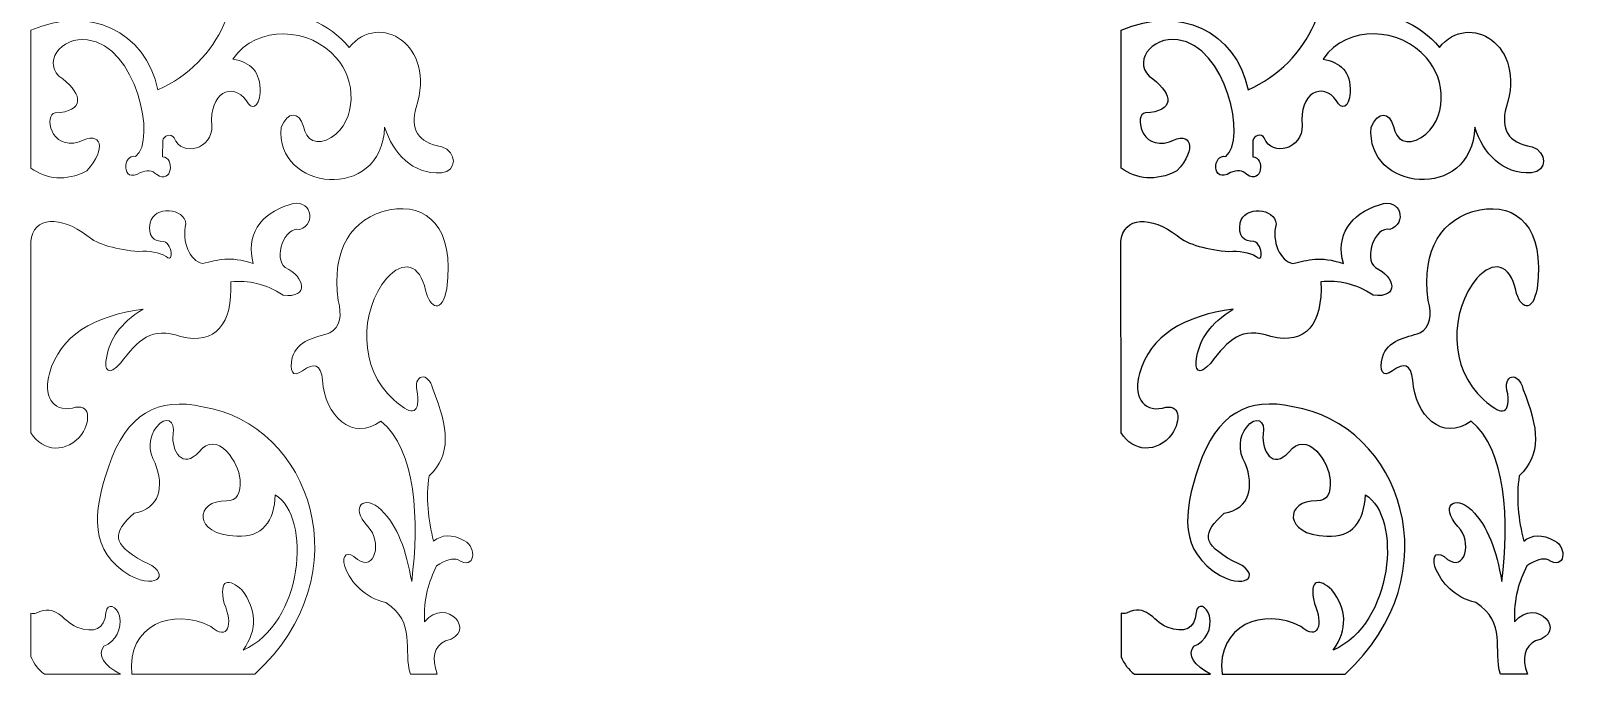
# Model space of a CAD drawing. Header units: centimetres. Extents: x -29 to 29, y -119 to 120.
# Drawn here: x -28.5 to 28.7, y -119.5 to -95.5 of the extents above; entities that cross this region are included whole.
import ezdxf

# ---------------------------------------------------------------- set-up
doc = ezdxf.new("R2010")
doc.units = ezdxf.units.CM
doc.header["$MEASUREMENT"] = 0
doc.layers.add('layer 1', color=7, linetype='Continuous')

msp = doc.modelspace()

# ---------------------------------------------------------------- linework, layer by layer
at = {"layer": 'layer 1', "color": 242, "lineweight": 9}
for points, knots in [([(-28.45634, -95.52336), (-28.45634, -95.52336), (-28.45634, -100.65086), (-28.45634, -100.65086), (-28.45634, -100.65086), (-27.86315, -101.06355), (-27.19202, -101.1622), (-26.38189, -100.75963), (-26.38189, -100.75963), (-25.62016, -99.91361), (-25.83267, -99.24631), (-26.66009, -99.67711), (-26.66009, -99.67711), (-27.76257, -100.00673), (-27.95857, -98.65188), (-27.55927, -98.59588), (-27.55927, -98.59588), (-26.46378, -98.55745), (-26.51877, -97.91859), (-27.27634, -97.33836), (-27.27634, -97.33836), (-28.10935, -96.77915), (-27.33582, -95.73518), (-26.35001, -95.87743), (-26.35001, -95.87743), (-24.56134, -96.08586), (-23.76678, -99.6145), (-24.56501, -100.22368), (-24.56501, -100.22368), (-25.05664, -100.095), (-25.11515, -101.2697), (-24.38634, -100.81961), (-24.38634, -100.81961), (-24.14775, -100.71554), (-23.9437, -100.73104), (-23.78134, -100.89086), (-23.78134, -100.89086), (-23.20166, -101.28486), (-23.09963, -100.24976), (-23.55884, -100.23586), (-23.55884, -100.23586), (-23.55884, -100.23586), (-23.55578, -99.6394), (-23.55578, -99.6394), (-23.55578, -99.6394), (-23.53482, -99.42995), (-23.22663, -99.34877), (-23.13578, -99.5294), (-23.13578, -99.5294), (-22.83186, -100.26571), (-21.69541, -99.94057), (-21.72634, -99.07086), (-21.72634, -99.07086), (-21.85048, -97.85377), (-20.95218, -97.42559), (-20.44384, -98.14586), (-20.44384, -98.14586), (-20.26324, -98.52173), (-19.97658, -98.41255), (-19.93884, -97.84336), (-19.93884, -97.84336), (-19.90534, -97.05443), (-20.2956, -96.72151), (-20.94384, -96.59586), (-20.94384, -96.59586), (-20.05344, -95.2892), (-18.05899, -95.42616), (-17.10135, -96.55086), (-17.10135, -96.55086), (-16.36387, -97.34862), (-16.31396, -98.88018), (-17.29134, -99.51836), (-17.29134, -99.51836), (-17.82193, -99.8461), (-18.24194, -99.61552), (-18.32384, -99.10336), (-18.32384, -99.10336), (-18.48306, -98.53969), (-18.90526, -98.53767), (-19.15385, -99.13586), (-19.15385, -99.13586), (-19.38843, -101.49435), (-15.41807, -101.95484), (-15.30385, -99.13336), (-15.30385, -99.13336), (-14.98007, -100.12253), (-14.2763, -100.88342), (-13.19129, -100.82904), (-13.19129, -100.82904), (-12.59637, -100.76389), (-12.61085, -100.04789), (-13.1738, -99.85904), (-13.1738, -99.85904), (-14.08508, -99.71055), (-14.35213, -99.19179), (-14.13379, -98.39404), (-14.13379, -98.39404), (-13.37297, -96.05547), (-15.50992, -94.8005), (-16.62134, -96.16336), (-16.62134, -96.16336), (-17.374, -95.25951), (-18.45394, -94.81443), (-19.92884, -94.73086), (-19.92884, -94.73086), (-20.2251, -94.73851), (-20.22048, -94.53778), (-20.09634, -94.18086), (-20.09634, -94.18086), (-19.89962, -93.2962), (-19.29862, -93.65572), (-19.62385, -91.40086), (-19.62385, -91.40086), (-19.72898, -90.94124), (-20.13972, -90.93589), (-20.18633, -91.29836), (-20.18633, -91.29836), (-20.26319, -91.77509), (-20.56967, -91.73447), (-20.78884, -91.32836), (-20.78884, -91.32836), (-21.17024, -90.82345), (-22.01043, -91.12796), (-22.36384, -91.86211), (-22.36384, -91.86211), (-22.521, -92.25275), (-22.40866, -92.46027), (-21.98634, -92.26586), (-21.98634, -92.26586), (-21.80354, -92.22212), (-21.62501, -91.86165), (-21.28384, -92.27586), (-21.28384, -92.27586), (-20.29545, -94.08125), (-21.44751, -96.75721), (-23.73634, -97.73836), (-23.73634, -97.73836), (-24.19286, -95.5547), (-26.30025, -94.58404), (-28.45634, -95.52336)], [0, 0, 0, 0, 0.02777778, 0.02777778, 0.02777778, 0.02777778, 0.05555556, 0.05555556, 0.05555556, 0.05555556, 0.08333333, 0.08333333, 0.08333333, 0.08333333, 0.11111111, 0.11111111, 0.11111111, 0.11111111, 0.13888889, 0.13888889, 0.13888889, 0.13888889, 0.16666667, 0.16666667, 0.16666667, 0.16666667, 0.19444444, 0.19444444, 0.19444444, 0.19444444, 0.22222222, 0.22222222, 0.22222222, 0.22222222, 0.25, 0.25, 0.25, 0.25, 0.27777778, 0.27777778, 0.27777778, 0.27777778, 0.30555556, 0.30555556, 0.30555556, 0.30555556, 0.33333333, 0.33333333, 0.33333333, 0.33333333, 0.36111111, 0.36111111, 0.36111111, 0.36111111, 0.38888889, 0.38888889, 0.38888889, 0.38888889, 0.41666667, 0.41666667, 0.41666667, 0.41666667, 0.44444444, 0.44444444, 0.44444444, 0.44444444, 0.47222222, 0.47222222, 0.47222222, 0.47222222, 0.5, 0.5, 0.5, 0.5, 0.52777778, 0.52777778, 0.52777778, 0.52777778, 0.55555556, 0.55555556, 0.55555556, 0.55555556, 0.58333333, 0.58333333, 0.58333333, 0.58333333, 0.61111111, 0.61111111, 0.61111111, 0.61111111, 0.63888889, 0.63888889, 0.63888889, 0.63888889, 0.66666667, 0.66666667, 0.66666667, 0.66666667, 0.69444444, 0.69444444, 0.69444444, 0.69444444, 0.72222222, 0.72222222, 0.72222222, 0.72222222, 0.75, 0.75, 0.75, 0.75, 0.77777778, 0.77777778, 0.77777778, 0.77777778, 0.80555556, 0.80555556, 0.80555556, 0.80555556, 0.83333333, 0.83333333, 0.83333333, 0.83333333, 0.86111111, 0.86111111, 0.86111111, 0.86111111, 0.88888889, 0.88888889, 0.88888889, 0.88888889, 0.91666667, 0.91666667, 0.91666667, 0.91666667, 0.94444444, 0.94444444, 0.94444444, 0.94444444, 1, 1, 1, 1]), ([(-18.46385, -102.93086), (-17.80598, -102.74264), (-18.03892, -101.7062), (-18.84884, -102.01586), (-18.84884, -102.01586), (-19.94564, -102.34307), (-20.4779, -103.18349), (-20.18884, -104.20336), (-20.18884, -104.20336), (-21.09417, -103.90549), (-21.48384, -104.07836), (-22.07134, -104.19836), (-22.07134, -104.19836), (-22.54427, -104.105), (-22.86716, -103.39036), (-22.69134, -102.72586), (-22.69134, -102.72586), (-22.7293, -102.14806), (-23.88259, -102.02169), (-24.02384, -102.69336), (-24.02384, -102.69336), (-24.11251, -103.17147), (-23.9076, -103.38956), (-23.51634, -103.38086), (-23.51634, -103.38086), (-23.35139, -103.42266), (-23.22846, -103.67167), (-23.24259, -103.88836), (-23.24259, -103.88836), (-23.25645, -104.04468), (-23.33321, -104.01725), (-23.42759, -103.93836), (-23.42759, -103.93836), (-23.70888, -103.78031), (-24.05111, -103.72447), (-24.44384, -103.75336), (-24.44384, -103.75336), (-25.23774, -103.69054), (-25.96863, -103.51056), (-26.37384, -103.16086), (-26.37384, -103.16086), (-27.33411, -102.43647), (-28.38001, -102.42674), (-28.46384, -103.38836), (-28.46384, -103.38836), (-28.46384, -103.38836), (-28.45634, -110.49836), (-28.45634, -110.49836), (-28.45634, -110.49836), (-28.02742, -111.22204), (-27.10466, -111.26754), (-26.56384, -110.54836), (-26.56384, -110.54836), (-26.22538, -110.02159), (-26.24287, -109.37596), (-26.91384, -109.57586), (-26.91384, -109.57586), (-27.67744, -109.74866), (-28.00684, -109.059), (-27.77134, -108.29586), (-27.77134, -108.29586), (-27.37879, -106.87595), (-26.1257, -106.14981), (-24.28384, -105.89836), (-24.28384, -105.89836), (-25.1689, -106.43705), (-25.51473, -107.03555), (-25.64134, -107.65836), (-25.64134, -107.65836), (-25.75501, -108.22007), (-25.56858, -108.388), (-25.12134, -107.90836), (-25.12134, -107.90836), (-24.47787, -107.0465), (-23.96993, -106.53008), (-22.89134, -106.92086), (-22.89134, -106.92086), (-21.57491, -107.23716), (-20.95794, -106.44274), (-21.02634, -104.88836), (-21.02634, -104.88836), (-20.3677, -104.80578), (-19.73615, -104.95355), (-19.08134, -105.38086), (-19.08134, -105.38086), (-18.09032, -105.5024), (-18.26398, -104.68992), (-18.99885, -104.35586), (-18.99885, -104.35586), (-19.45096, -103.99429), (-19.02222, -102.81114), (-18.46385, -102.93086)], [0, 0, 0, 0, 0.04166667, 0.04166667, 0.04166667, 0.04166667, 0.08333333, 0.08333333, 0.08333333, 0.08333333, 0.125, 0.125, 0.125, 0.125, 0.16666667, 0.16666667, 0.16666667, 0.16666667, 0.20833333, 0.20833333, 0.20833333, 0.20833333, 0.25, 0.25, 0.25, 0.25, 0.29166667, 0.29166667, 0.29166667, 0.29166667, 0.33333333, 0.33333333, 0.33333333, 0.33333333, 0.375, 0.375, 0.375, 0.375, 0.41666667, 0.41666667, 0.41666667, 0.41666667, 0.45833333, 0.45833333, 0.45833333, 0.45833333, 0.5, 0.5, 0.5, 0.5, 0.54166667, 0.54166667, 0.54166667, 0.54166667, 0.58333333, 0.58333333, 0.58333333, 0.58333333, 0.625, 0.625, 0.625, 0.625, 0.66666667, 0.66666667, 0.66666667, 0.66666667, 0.70833333, 0.70833333, 0.70833333, 0.70833333, 0.75, 0.75, 0.75, 0.75, 0.79166667, 0.79166667, 0.79166667, 0.79166667, 0.83333333, 0.83333333, 0.83333333, 0.83333333, 0.875, 0.875, 0.875, 0.875, 0.91666667, 0.91666667, 0.91666667, 0.91666667, 1, 1, 1, 1]), ([(-13.34635, -119.47585), (-13.56671, -118.86511), (-13.46504, -118.4526), (-13.04134, -118.23836), (-13.04134, -118.23836), (-11.79129, -117.93561), (-13.01725, -116.54927), (-13.82135, -117.52836), (-13.82135, -117.52836), (-13.86809, -116.67972), (-13.64743, -116.01351), (-13.37134, -115.44586), (-13.37134, -115.44586), (-13.04106, -115.23318), (-12.76813, -115.14464), (-12.57135, -115.22086), (-12.57135, -115.22086), (-11.93685, -115.63724), (-11.85982, -114.75679), (-12.33384, -114.51836), (-12.33384, -114.51836), (-12.8079, -114.24562), (-13.1777, -114.2898), (-13.48385, -114.52836), (-13.48385, -114.52836), (-13.68268, -113.73154), (-13.77654, -112.89636), (-13.64884, -112.10336), (-13.64884, -112.10336), (-12.82004, -111.29724), (-12.91748, -110.34286), (-13.5151, -108.86711), (-13.5151, -108.86711), (-13.65481, -108.20693), (-14.30219, -108.2926), (-14.07885, -109.04836), (-14.07885, -109.04836), (-13.99297, -109.90755), (-14.37261, -109.80728), (-14.96384, -109.27086), (-14.96384, -109.27086), (-16.29219, -108.11343), (-16.23371, -105.95541), (-15.22634, -104.75086), (-15.22634, -104.75086), (-14.61667, -104.06778), (-13.99505, -104.21305), (-13.78135, -105.19336), (-13.78135, -105.19336), (-13.61546, -105.89736), (-13.16047, -106.06768), (-12.98884, -105.13586), (-12.98884, -105.13586), (-12.69081, -102.81962), (-13.73792, -101.96395), (-15.11884, -102.20086), (-15.11884, -102.20086), (-16.53371, -102.52641), (-17.29061, -103.63784), (-17.03384, -105.58086), (-17.03384, -105.58086), (-16.88461, -106.12944), (-16.95501, -106.5507), (-17.34634, -106.78586), (-17.34634, -106.78586), (-17.86385, -106.95586), (-18.5417, -107.0399), (-18.74135, -107.69336), (-18.74135, -107.69336), (-18.8529, -108.17513), (-18.74306, -108.47649), (-18.35885, -108.19336), (-18.35885, -108.19336), (-17.95354, -107.89445), (-17.67207, -107.9258), (-17.61135, -108.54586), (-17.61135, -108.54586), (-17.52944, -109.84025), (-16.51237, -110.85097), (-15.44134, -110.06586), (-15.44134, -110.06586), (-14.13797, -111.09513), (-14.01211, -113.7732), (-14.29884, -116.02836), (-14.29884, -116.02836), (-14.49837, -114.87265), (-14.81512, -113.96459), (-15.42885, -113.36836), (-15.42885, -113.36836), (-16.05328, -112.77762), (-16.62473, -113.21363), (-15.93134, -113.98586), (-15.93134, -113.98586), (-15.37113, -114.56047), (-15.68211, -115.68441), (-16.31256, -115.20742), (-16.31256, -115.20742), (-16.69647, -114.86573), (-16.90272, -115.01482), (-16.79006, -115.47492), (-16.79006, -115.47492), (-16.52571, -116.1165), (-16.06753, -116.60376), (-15.26385, -116.81586), (-15.26385, -116.81586), (-14.09722, -117.54621), (-14.63111, -118.59494), (-14.34634, -119.47845), (-14.34634, -119.47845), (-13.34635, -119.47585), (-13.34635, -119.47585), (-13.34635, -119.47585)], [0, 0, 0, 0, 0.03448276, 0.03448276, 0.03448276, 0.03448276, 0.06896552, 0.06896552, 0.06896552, 0.06896552, 0.10344828, 0.10344828, 0.10344828, 0.10344828, 0.13793103, 0.13793103, 0.13793103, 0.13793103, 0.17241379, 0.17241379, 0.17241379, 0.17241379, 0.20689655, 0.20689655, 0.20689655, 0.20689655, 0.24137931, 0.24137931, 0.24137931, 0.24137931, 0.27586207, 0.27586207, 0.27586207, 0.27586207, 0.31034483, 0.31034483, 0.31034483, 0.31034483, 0.34482759, 0.34482759, 0.34482759, 0.34482759, 0.37931034, 0.37931034, 0.37931034, 0.37931034, 0.4137931, 0.4137931, 0.4137931, 0.4137931, 0.44827586, 0.44827586, 0.44827586, 0.44827586, 0.48275862, 0.48275862, 0.48275862, 0.48275862, 0.51724138, 0.51724138, 0.51724138, 0.51724138, 0.55172414, 0.55172414, 0.55172414, 0.55172414, 0.5862069, 0.5862069, 0.5862069, 0.5862069, 0.62068966, 0.62068966, 0.62068966, 0.62068966, 0.65517241, 0.65517241, 0.65517241, 0.65517241, 0.68965517, 0.68965517, 0.68965517, 0.68965517, 0.72413793, 0.72413793, 0.72413793, 0.72413793, 0.75862069, 0.75862069, 0.75862069, 0.75862069, 0.79310345, 0.79310345, 0.79310345, 0.79310345, 0.82758621, 0.82758621, 0.82758621, 0.82758621, 0.86206897, 0.86206897, 0.86206897, 0.86206897, 0.89655172, 0.89655172, 0.89655172, 0.89655172, 0.93103448, 0.93103448, 0.93103448, 0.93103448, 1, 1, 1, 1]), ([(-24.70336, -119.47844), (-24.90091, -117.65146), (-23.17698, -116.97537), (-21.77284, -117.70336), (-21.77284, -117.70336), (-21.1154, -118.26974), (-20.9285, -117.61829), (-21.27034, -116.84586), (-21.27034, -116.84586), (-21.49391, -115.90188), (-21.07374, -115.9101), (-20.61784, -116.34336), (-20.61784, -116.34336), (-20.06615, -117.05617), (-20.01457, -117.79948), (-20.56659, -118.57961), (-20.56659, -118.57961), (-18.33464, -117.60443), (-17.99535, -113.64836), (-19.37034, -112.80586), (-19.37034, -112.80586), (-19.41503, -113.79334), (-19.84032, -114.38905), (-20.80655, -114.34902), (-20.80655, -114.34902), (-22.45933, -114.28784), (-22.35696, -113.0008), (-21.18159, -113.02586), (-21.18159, -113.02586), (-20.79422, -113.02491), (-20.64291, -112.76886), (-20.68284, -112.24658), (-20.68284, -112.24658), (-20.71194, -111.87958), (-20.88694, -111.52443), (-21.18284, -111.17908), (-21.18284, -111.17908), (-21.53327, -110.84715), (-21.87466, -110.80977), (-22.20284, -111.20283), (-22.20284, -111.20283), (-22.82088, -111.8847), (-23.23984, -111.17323), (-23.17284, -110.55336), (-23.17284, -110.55336), (-23.06817, -110.04033), (-23.45019, -109.82703), (-23.79534, -110.29586), (-23.79534, -110.29586), (-24.06239, -110.59707), (-24.11639, -111.18809), (-23.84034, -111.63086), (-23.84034, -111.63086), (-23.49924, -112.4908), (-23.65554, -113.32441), (-24.62034, -113.48586), (-24.62034, -113.48586), (-25.43085, -114.23714), (-25.46802, -114.61254), (-24.29034, -115.27836), (-24.29034, -115.27836), (-23.22324, -115.67305), (-23.68368, -116.38111), (-24.77784, -115.80086), (-24.77784, -115.80086), (-26.276, -114.90821), (-26.17606, -113.51516), (-25.56534, -111.74086), (-25.56534, -111.74086), (-24.92372, -109.78636), (-23.71366, -109.15785), (-22.07534, -109.52836), (-22.07534, -109.52836), (-18.04807, -110.17694), (-16.08215, -115.74492), (-20.12783, -119.47586), (-20.12783, -119.47586), (-20.12783, -119.47586), (-24.70336, -119.47844), (-24.70336, -119.47844)], [0, 0, 0, 0, 0.04761905, 0.04761905, 0.04761905, 0.04761905, 0.0952381, 0.0952381, 0.0952381, 0.0952381, 0.14285714, 0.14285714, 0.14285714, 0.14285714, 0.19047619, 0.19047619, 0.19047619, 0.19047619, 0.23809524, 0.23809524, 0.23809524, 0.23809524, 0.28571429, 0.28571429, 0.28571429, 0.28571429, 0.33333333, 0.33333333, 0.33333333, 0.33333333, 0.38095238, 0.38095238, 0.38095238, 0.38095238, 0.42857143, 0.42857143, 0.42857143, 0.42857143, 0.47619048, 0.47619048, 0.47619048, 0.47619048, 0.52380952, 0.52380952, 0.52380952, 0.52380952, 0.57142857, 0.57142857, 0.57142857, 0.57142857, 0.61904762, 0.61904762, 0.61904762, 0.61904762, 0.66666667, 0.66666667, 0.66666667, 0.66666667, 0.71428571, 0.71428571, 0.71428571, 0.71428571, 0.76190476, 0.76190476, 0.76190476, 0.76190476, 0.80952381, 0.80952381, 0.80952381, 0.80952381, 0.85714286, 0.85714286, 0.85714286, 0.85714286, 0.9047619, 0.9047619, 0.9047619, 0.9047619, 1, 1, 1, 1]), ([(-27.95884, -119.47586), (-28.18835, -119.32046), (-28.34372, -119.0787), (-28.45634, -118.82586), (-28.45634, -118.82586), (-28.45634, -118.82586), (-28.45634, -117.20086), (-28.45634, -117.20086), (-28.45634, -117.20086), (-28.39072, -117.22743), (-28.3255, -117.23832), (-28.26134, -117.20586), (-28.26134, -117.20586), (-27.49051, -116.84471), (-27.33584, -117.46003), (-26.74634, -117.72586), (-26.74634, -117.72586), (-26.09034, -117.97044), (-25.72094, -117.80148), (-25.66634, -117.17836), (-25.66634, -117.17836), (-25.61416, -116.7978), (-25.26308, -116.94705), (-25.16634, -117.30336), (-25.16634, -117.30336), (-25.06418, -117.79816), (-25.29844, -118.25612), (-25.74884, -118.43586), (-25.74884, -118.43586), (-26.00497, -118.78006), (-25.73741, -119.15532), (-25.13139, -119.47847), (-25.13139, -119.47847), (-25.13139, -119.47847), (-27.95884, -119.47586), (-27.95884, -119.47586)], [0, 0, 0, 0, 0.1, 0.1, 0.1, 0.1, 0.2, 0.2, 0.2, 0.2, 0.3, 0.3, 0.3, 0.3, 0.4, 0.4, 0.4, 0.4, 0.5, 0.5, 0.5, 0.5, 0.6, 0.6, 0.6, 0.6, 0.7, 0.7, 0.7, 0.7, 0.8, 0.8, 0.8, 0.8, 1, 1, 1, 1])]:
    msp.add_open_spline(points, degree=3, knots=knots, dxfattribs=at)
at = {"layer": 'layer 1', "color": 177}
for points, knots in [([(12.08354, -95.52336), (12.08354, -95.52336), (12.08354, -100.65086), (12.08354, -100.65086), (12.08354, -100.65086), (12.67673, -101.06355), (13.34786, -101.1622), (14.15799, -100.75963), (14.15799, -100.75963), (14.91972, -99.91361), (14.70721, -99.24631), (13.87979, -99.67711), (13.87979, -99.67711), (12.77731, -100.00673), (12.58131, -98.65188), (12.98061, -98.59588), (12.98061, -98.59588), (14.0761, -98.55745), (14.02111, -97.91859), (13.26354, -97.33836), (13.26354, -97.33836), (12.43053, -96.77915), (13.20406, -95.73518), (14.18987, -95.87743), (14.18987, -95.87743), (15.97854, -96.08586), (16.7731, -99.6145), (15.97487, -100.22368), (15.97487, -100.22368), (15.48324, -100.095), (15.42473, -101.2697), (16.15354, -100.81961), (16.15354, -100.81961), (16.39213, -100.71554), (16.59618, -100.73104), (16.75854, -100.89086), (16.75854, -100.89086), (17.33822, -101.28486), (17.44025, -100.24976), (16.98104, -100.23586), (16.98104, -100.23586), (16.98104, -100.23586), (16.9841, -99.6394), (16.9841, -99.6394), (16.9841, -99.6394), (17.00506, -99.42995), (17.31325, -99.34877), (17.4041, -99.5294), (17.4041, -99.5294), (17.70802, -100.26571), (18.84447, -99.94057), (18.81354, -99.07086), (18.81354, -99.07086), (18.6894, -97.85377), (19.5877, -97.42559), (20.09604, -98.14586), (20.09604, -98.14586), (20.27664, -98.52173), (20.5633, -98.41255), (20.60104, -97.84336), (20.60104, -97.84336), (20.63454, -97.05443), (20.24428, -96.72151), (19.59604, -96.59586), (19.59604, -96.59586), (20.48644, -95.2892), (22.48089, -95.42616), (23.43853, -96.55086), (23.43853, -96.55086), (24.17601, -97.34862), (24.22592, -98.88018), (23.24854, -99.51836), (23.24854, -99.51836), (22.71795, -99.8461), (22.29794, -99.61552), (22.21604, -99.10336), (22.21604, -99.10336), (22.05682, -98.53969), (21.63462, -98.53767), (21.38603, -99.13586), (21.38603, -99.13586), (21.15145, -101.49435), (25.12181, -101.95484), (25.23603, -99.13336), (25.23603, -99.13336), (25.55981, -100.12253), (26.26358, -100.88342), (27.34859, -100.82904), (27.34859, -100.82904), (27.94351, -100.76389), (27.92903, -100.04789), (27.36608, -99.85904), (27.36608, -99.85904), (26.4548, -99.71055), (26.18775, -99.19179), (26.40609, -98.39404), (26.40609, -98.39404), (27.16691, -96.05547), (25.02996, -94.8005), (23.91854, -96.16336), (23.91854, -96.16336), (23.16588, -95.25951), (22.08594, -94.81443), (20.61104, -94.73086), (20.61104, -94.73086), (20.31478, -94.73851), (20.3194, -94.53778), (20.44354, -94.18086), (20.44354, -94.18086), (20.64026, -93.2962), (21.24126, -93.65572), (20.91603, -91.40086), (20.91603, -91.40086), (20.8109, -90.94124), (20.40016, -90.93589), (20.35355, -91.29836), (20.35355, -91.29836), (20.27669, -91.77509), (19.97021, -91.73447), (19.75104, -91.32836), (19.75104, -91.32836), (19.36964, -90.82345), (18.52945, -91.12796), (18.17604, -91.86211), (18.17604, -91.86211), (18.01888, -92.25275), (18.13122, -92.46027), (18.55354, -92.26586), (18.55354, -92.26586), (18.73634, -92.22212), (18.91487, -91.86165), (19.25604, -92.27586), (19.25604, -92.27586), (20.24443, -94.08125), (19.09237, -96.75721), (16.80354, -97.73836), (16.80354, -97.73836), (16.34702, -95.5547), (14.23963, -94.58404), (12.08354, -95.52336)], [0, 0, 0, 0, 0.02777778, 0.02777778, 0.02777778, 0.02777778, 0.05555556, 0.05555556, 0.05555556, 0.05555556, 0.08333333, 0.08333333, 0.08333333, 0.08333333, 0.11111111, 0.11111111, 0.11111111, 0.11111111, 0.13888889, 0.13888889, 0.13888889, 0.13888889, 0.16666667, 0.16666667, 0.16666667, 0.16666667, 0.19444444, 0.19444444, 0.19444444, 0.19444444, 0.22222222, 0.22222222, 0.22222222, 0.22222222, 0.25, 0.25, 0.25, 0.25, 0.27777778, 0.27777778, 0.27777778, 0.27777778, 0.30555556, 0.30555556, 0.30555556, 0.30555556, 0.33333333, 0.33333333, 0.33333333, 0.33333333, 0.36111111, 0.36111111, 0.36111111, 0.36111111, 0.38888889, 0.38888889, 0.38888889, 0.38888889, 0.41666667, 0.41666667, 0.41666667, 0.41666667, 0.44444444, 0.44444444, 0.44444444, 0.44444444, 0.47222222, 0.47222222, 0.47222222, 0.47222222, 0.5, 0.5, 0.5, 0.5, 0.52777778, 0.52777778, 0.52777778, 0.52777778, 0.55555556, 0.55555556, 0.55555556, 0.55555556, 0.58333333, 0.58333333, 0.58333333, 0.58333333, 0.61111111, 0.61111111, 0.61111111, 0.61111111, 0.63888889, 0.63888889, 0.63888889, 0.63888889, 0.66666667, 0.66666667, 0.66666667, 0.66666667, 0.69444444, 0.69444444, 0.69444444, 0.69444444, 0.72222222, 0.72222222, 0.72222222, 0.72222222, 0.75, 0.75, 0.75, 0.75, 0.77777778, 0.77777778, 0.77777778, 0.77777778, 0.80555556, 0.80555556, 0.80555556, 0.80555556, 0.83333333, 0.83333333, 0.83333333, 0.83333333, 0.86111111, 0.86111111, 0.86111111, 0.86111111, 0.88888889, 0.88888889, 0.88888889, 0.88888889, 0.91666667, 0.91666667, 0.91666667, 0.91666667, 0.94444444, 0.94444444, 0.94444444, 0.94444444, 1, 1, 1, 1]), ([(22.07603, -102.93086), (22.7339, -102.74264), (22.50096, -101.7062), (21.69104, -102.01586), (21.69104, -102.01586), (20.59424, -102.34307), (20.06198, -103.18349), (20.35104, -104.20336), (20.35104, -104.20336), (19.44571, -103.90549), (19.05604, -104.07836), (18.46854, -104.19836), (18.46854, -104.19836), (17.99561, -104.105), (17.67272, -103.39036), (17.84854, -102.72586), (17.84854, -102.72586), (17.81058, -102.14806), (16.65729, -102.02169), (16.51604, -102.69336), (16.51604, -102.69336), (16.42737, -103.17147), (16.63228, -103.38956), (17.02354, -103.38086), (17.02354, -103.38086), (17.18849, -103.42266), (17.31142, -103.67167), (17.29729, -103.88836), (17.29729, -103.88836), (17.28343, -104.04468), (17.20667, -104.01725), (17.11229, -103.93836), (17.11229, -103.93836), (16.831, -103.78031), (16.48877, -103.72447), (16.09604, -103.75336), (16.09604, -103.75336), (15.30214, -103.69054), (14.57125, -103.51056), (14.16604, -103.16086), (14.16604, -103.16086), (13.20577, -102.43647), (12.15987, -102.42674), (12.07604, -103.38836), (12.07604, -103.38836), (12.07604, -103.38836), (12.08354, -110.49836), (12.08354, -110.49836), (12.08354, -110.49836), (12.51246, -111.22204), (13.43522, -111.26754), (13.97604, -110.54836), (13.97604, -110.54836), (14.3145, -110.02159), (14.29701, -109.37596), (13.62604, -109.57586), (13.62604, -109.57586), (12.86244, -109.74866), (12.53304, -109.059), (12.76854, -108.29586), (12.76854, -108.29586), (13.16109, -106.87595), (14.41418, -106.14981), (16.25604, -105.89836), (16.25604, -105.89836), (15.37098, -106.43705), (15.02515, -107.03555), (14.89854, -107.65836), (14.89854, -107.65836), (14.78487, -108.22007), (14.9713, -108.388), (15.41854, -107.90836), (15.41854, -107.90836), (16.06201, -107.0465), (16.56995, -106.53008), (17.64854, -106.92086), (17.64854, -106.92086), (18.96497, -107.23716), (19.58194, -106.44274), (19.51354, -104.88836), (19.51354, -104.88836), (20.17218, -104.80578), (20.80373, -104.95355), (21.45854, -105.38086), (21.45854, -105.38086), (22.44956, -105.5024), (22.2759, -104.68992), (21.54103, -104.35586), (21.54103, -104.35586), (21.08892, -103.99429), (21.51766, -102.81114), (22.07603, -102.93086)], [0, 0, 0, 0, 0.04166667, 0.04166667, 0.04166667, 0.04166667, 0.08333333, 0.08333333, 0.08333333, 0.08333333, 0.125, 0.125, 0.125, 0.125, 0.16666667, 0.16666667, 0.16666667, 0.16666667, 0.20833333, 0.20833333, 0.20833333, 0.20833333, 0.25, 0.25, 0.25, 0.25, 0.29166667, 0.29166667, 0.29166667, 0.29166667, 0.33333333, 0.33333333, 0.33333333, 0.33333333, 0.375, 0.375, 0.375, 0.375, 0.41666667, 0.41666667, 0.41666667, 0.41666667, 0.45833333, 0.45833333, 0.45833333, 0.45833333, 0.5, 0.5, 0.5, 0.5, 0.54166667, 0.54166667, 0.54166667, 0.54166667, 0.58333333, 0.58333333, 0.58333333, 0.58333333, 0.625, 0.625, 0.625, 0.625, 0.66666667, 0.66666667, 0.66666667, 0.66666667, 0.70833333, 0.70833333, 0.70833333, 0.70833333, 0.75, 0.75, 0.75, 0.75, 0.79166667, 0.79166667, 0.79166667, 0.79166667, 0.83333333, 0.83333333, 0.83333333, 0.83333333, 0.875, 0.875, 0.875, 0.875, 0.91666667, 0.91666667, 0.91666667, 0.91666667, 1, 1, 1, 1]), ([(27.19353, -119.47585), (26.97317, -118.86511), (27.07484, -118.4526), (27.49854, -118.23836), (27.49854, -118.23836), (28.74859, -117.93561), (27.52263, -116.54927), (26.71853, -117.52836), (26.71853, -117.52836), (26.67179, -116.67972), (26.89245, -116.01351), (27.16854, -115.44586), (27.16854, -115.44586), (27.49882, -115.23318), (27.77175, -115.14464), (27.96853, -115.22086), (27.96853, -115.22086), (28.60303, -115.63724), (28.68006, -114.75679), (28.20604, -114.51836), (28.20604, -114.51836), (27.73198, -114.24562), (27.36218, -114.2898), (27.05603, -114.52836), (27.05603, -114.52836), (26.8572, -113.73154), (26.76334, -112.89636), (26.89104, -112.10336), (26.89104, -112.10336), (27.71984, -111.29724), (27.6224, -110.34286), (27.02478, -108.86711), (27.02478, -108.86711), (26.88507, -108.20693), (26.23769, -108.2926), (26.46103, -109.04836), (26.46103, -109.04836), (26.54691, -109.90755), (26.16727, -109.80728), (25.57604, -109.27086), (25.57604, -109.27086), (24.24769, -108.11343), (24.30617, -105.95541), (25.31354, -104.75086), (25.31354, -104.75086), (25.92321, -104.06778), (26.54483, -104.21305), (26.75853, -105.19336), (26.75853, -105.19336), (26.92442, -105.89736), (27.37941, -106.06768), (27.55104, -105.13586), (27.55104, -105.13586), (27.84907, -102.81962), (26.80196, -101.96395), (25.42104, -102.20086), (25.42104, -102.20086), (24.00617, -102.52641), (23.24927, -103.63784), (23.50604, -105.58086), (23.50604, -105.58086), (23.65527, -106.12944), (23.58487, -106.5507), (23.19354, -106.78586), (23.19354, -106.78586), (22.67603, -106.95586), (21.99818, -107.0399), (21.79853, -107.69336), (21.79853, -107.69336), (21.68698, -108.17513), (21.79682, -108.47649), (22.18103, -108.19336), (22.18103, -108.19336), (22.58634, -107.89445), (22.86781, -107.9258), (22.92853, -108.54586), (22.92853, -108.54586), (23.01044, -109.84025), (24.02751, -110.85097), (25.09854, -110.06586), (25.09854, -110.06586), (26.40191, -111.09513), (26.52777, -113.7732), (26.24104, -116.02836), (26.24104, -116.02836), (26.04151, -114.87265), (25.72476, -113.96459), (25.11103, -113.36836), (25.11103, -113.36836), (24.4866, -112.77762), (23.91515, -113.21363), (24.60854, -113.98586), (24.60854, -113.98586), (25.16875, -114.56047), (24.85777, -115.68441), (24.22732, -115.20742), (24.22732, -115.20742), (23.84341, -114.86573), (23.63716, -115.01482), (23.74982, -115.47492), (23.74982, -115.47492), (24.01417, -116.1165), (24.47235, -116.60376), (25.27603, -116.81586), (25.27603, -116.81586), (26.44266, -117.54621), (25.90877, -118.59494), (26.19354, -119.47845), (26.19354, -119.47845), (27.19353, -119.47585), (27.19353, -119.47585), (27.19353, -119.47585)], [0, 0, 0, 0, 0.03448276, 0.03448276, 0.03448276, 0.03448276, 0.06896552, 0.06896552, 0.06896552, 0.06896552, 0.10344828, 0.10344828, 0.10344828, 0.10344828, 0.13793103, 0.13793103, 0.13793103, 0.13793103, 0.17241379, 0.17241379, 0.17241379, 0.17241379, 0.20689655, 0.20689655, 0.20689655, 0.20689655, 0.24137931, 0.24137931, 0.24137931, 0.24137931, 0.27586207, 0.27586207, 0.27586207, 0.27586207, 0.31034483, 0.31034483, 0.31034483, 0.31034483, 0.34482759, 0.34482759, 0.34482759, 0.34482759, 0.37931034, 0.37931034, 0.37931034, 0.37931034, 0.4137931, 0.4137931, 0.4137931, 0.4137931, 0.44827586, 0.44827586, 0.44827586, 0.44827586, 0.48275862, 0.48275862, 0.48275862, 0.48275862, 0.51724138, 0.51724138, 0.51724138, 0.51724138, 0.55172414, 0.55172414, 0.55172414, 0.55172414, 0.5862069, 0.5862069, 0.5862069, 0.5862069, 0.62068966, 0.62068966, 0.62068966, 0.62068966, 0.65517241, 0.65517241, 0.65517241, 0.65517241, 0.68965517, 0.68965517, 0.68965517, 0.68965517, 0.72413793, 0.72413793, 0.72413793, 0.72413793, 0.75862069, 0.75862069, 0.75862069, 0.75862069, 0.79310345, 0.79310345, 0.79310345, 0.79310345, 0.82758621, 0.82758621, 0.82758621, 0.82758621, 0.86206897, 0.86206897, 0.86206897, 0.86206897, 0.89655172, 0.89655172, 0.89655172, 0.89655172, 0.93103448, 0.93103448, 0.93103448, 0.93103448, 1, 1, 1, 1]), ([(15.83652, -119.47844), (15.63897, -117.65146), (17.3629, -116.97537), (18.76704, -117.70336), (18.76704, -117.70336), (19.42448, -118.26974), (19.61138, -117.61829), (19.26954, -116.84586), (19.26954, -116.84586), (19.04597, -115.90188), (19.46614, -115.9101), (19.92204, -116.34336), (19.92204, -116.34336), (20.47373, -117.05617), (20.52531, -117.79948), (19.97329, -118.57961), (19.97329, -118.57961), (22.20524, -117.60443), (22.54453, -113.64836), (21.16954, -112.80586), (21.16954, -112.80586), (21.12485, -113.79334), (20.69956, -114.38905), (19.73333, -114.34902), (19.73333, -114.34902), (18.08055, -114.28784), (18.18292, -113.0008), (19.35829, -113.02586), (19.35829, -113.02586), (19.74566, -113.02491), (19.89697, -112.76886), (19.85704, -112.24658), (19.85704, -112.24658), (19.82794, -111.87958), (19.65294, -111.52443), (19.35704, -111.17908), (19.35704, -111.17908), (19.00661, -110.84715), (18.66522, -110.80977), (18.33704, -111.20283), (18.33704, -111.20283), (17.719, -111.8847), (17.30004, -111.17323), (17.36704, -110.55336), (17.36704, -110.55336), (17.47171, -110.04033), (17.08969, -109.82703), (16.74454, -110.29586), (16.74454, -110.29586), (16.47749, -110.59707), (16.42349, -111.18809), (16.69954, -111.63086), (16.69954, -111.63086), (17.04064, -112.4908), (16.88434, -113.32441), (15.91954, -113.48586), (15.91954, -113.48586), (15.10903, -114.23714), (15.07186, -114.61254), (16.24954, -115.27836), (16.24954, -115.27836), (17.31664, -115.67305), (16.8562, -116.38111), (15.76204, -115.80086), (15.76204, -115.80086), (14.26388, -114.90821), (14.36382, -113.51516), (14.97454, -111.74086), (14.97454, -111.74086), (15.61616, -109.78636), (16.82622, -109.15785), (18.46454, -109.52836), (18.46454, -109.52836), (22.49181, -110.17694), (24.45773, -115.74492), (20.41205, -119.47586), (20.41205, -119.47586), (20.41205, -119.47586), (15.83652, -119.47844), (15.83652, -119.47844)], [0, 0, 0, 0, 0.04761905, 0.04761905, 0.04761905, 0.04761905, 0.0952381, 0.0952381, 0.0952381, 0.0952381, 0.14285714, 0.14285714, 0.14285714, 0.14285714, 0.19047619, 0.19047619, 0.19047619, 0.19047619, 0.23809524, 0.23809524, 0.23809524, 0.23809524, 0.28571429, 0.28571429, 0.28571429, 0.28571429, 0.33333333, 0.33333333, 0.33333333, 0.33333333, 0.38095238, 0.38095238, 0.38095238, 0.38095238, 0.42857143, 0.42857143, 0.42857143, 0.42857143, 0.47619048, 0.47619048, 0.47619048, 0.47619048, 0.52380952, 0.52380952, 0.52380952, 0.52380952, 0.57142857, 0.57142857, 0.57142857, 0.57142857, 0.61904762, 0.61904762, 0.61904762, 0.61904762, 0.66666667, 0.66666667, 0.66666667, 0.66666667, 0.71428571, 0.71428571, 0.71428571, 0.71428571, 0.76190476, 0.76190476, 0.76190476, 0.76190476, 0.80952381, 0.80952381, 0.80952381, 0.80952381, 0.85714286, 0.85714286, 0.85714286, 0.85714286, 0.9047619, 0.9047619, 0.9047619, 0.9047619, 1, 1, 1, 1]), ([(12.58104, -119.47586), (12.35153, -119.32046), (12.19616, -119.0787), (12.08354, -118.82586), (12.08354, -118.82586), (12.08354, -118.82586), (12.08354, -117.20086), (12.08354, -117.20086), (12.08354, -117.20086), (12.14916, -117.22743), (12.21438, -117.23832), (12.27854, -117.20586), (12.27854, -117.20586), (13.04937, -116.84471), (13.20404, -117.46003), (13.79354, -117.72586), (13.79354, -117.72586), (14.44954, -117.97044), (14.81894, -117.80148), (14.87354, -117.17836), (14.87354, -117.17836), (14.92572, -116.7978), (15.2768, -116.94705), (15.37354, -117.30336), (15.37354, -117.30336), (15.4757, -117.79816), (15.24144, -118.25612), (14.79104, -118.43586), (14.79104, -118.43586), (14.53491, -118.78006), (14.80247, -119.15532), (15.40849, -119.47847), (15.40849, -119.47847), (15.40849, -119.47847), (12.58104, -119.47586), (12.58104, -119.47586)], [0, 0, 0, 0, 0.1, 0.1, 0.1, 0.1, 0.2, 0.2, 0.2, 0.2, 0.3, 0.3, 0.3, 0.3, 0.4, 0.4, 0.4, 0.4, 0.5, 0.5, 0.5, 0.5, 0.6, 0.6, 0.6, 0.6, 0.7, 0.7, 0.7, 0.7, 0.8, 0.8, 0.8, 0.8, 1, 1, 1, 1])]:
    msp.add_open_spline(points, degree=3, knots=knots, dxfattribs=at)

doc.saveas('drawing.dxf')
